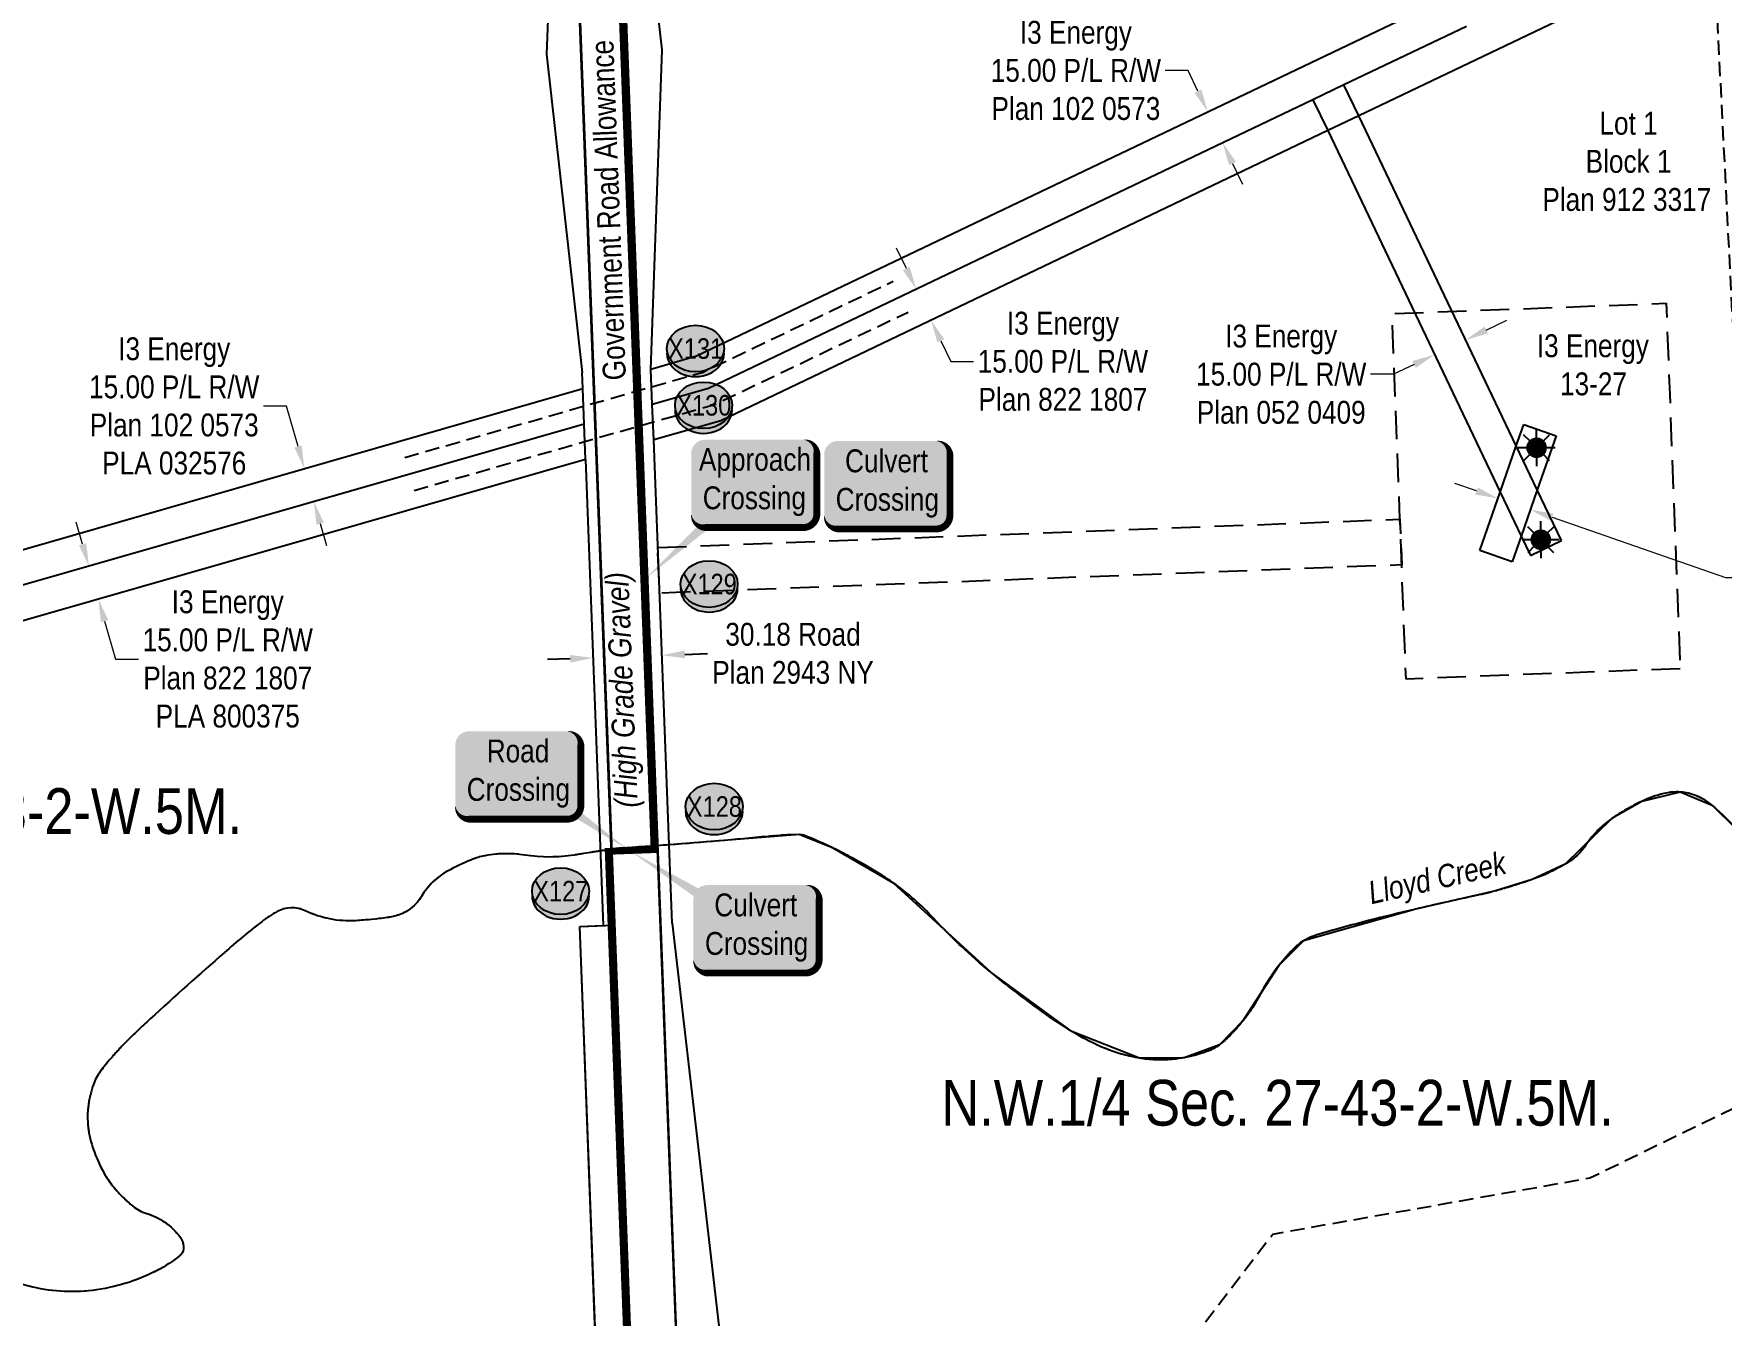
# Model space of a CAD drawing. Extents: x 686362 to 705426, y 5834844 to 5858570.
# Drawn here: x 687460 to 688198, y 5846469 to 5847030 of the extents above; entities that cross this region are included whole.
import ezdxf
from ezdxf.enums import TextEntityAlignment as Align

# ---------------------------------------------------------------- set-up
doc = ezdxf.new("R2010")
doc.units = 0
doc.header["$LTSCALE"] = 5
doc.header["$PDSIZE"] = 0.5
for name, pattern in [('foc-ACCESSROAD', [3.75, 2.5, -1.25]), ('foc-TIELINE', [1.875, 1.25, -0.625]), ('UG_PIPE', [1.875, 1.25, -0.625])]:
    doc.linetypes.add(name, pattern=pattern)
for name, color, linetype in [('AS-PIPE-UG', 44, 'UG_PIPE'), ('AS-TELEPHONE', 224, 'foc-TEL'), ('C-SYMBOL', 7, 'Continuous'), ('CG-NOTES', 7, 'Continuous'), ('F-AR', 190, 'foc-ACCESSROAD'), ('F-RW', 190, 'Continuous'), ('F-WS', 190, 'foc-ACCESSROAD'), ('F-WS-S', 190, 'Continuous'), ('L-ROAD-T', 7, 'Continuous'), ('L-SEC', 7, 'Continuous'), ('L-TITLEDB', 4, 'Continuous'), ('L-TITLEDB-T', 4, 'Continuous'), ('P-CROSSINGS', 250, 'Continuous'), ('T-WATER-T', 170, 'Continuous'), ('WATERCOURSE', 146, 'foc-TIELINE')]:
    doc.layers.add(name, color=color, linetype=linetype)
for name, color, linetype, lineweight in [('F-RW-T', 190, 'Continuous', 9), ('F-WS-T', 190, 'Continuous', 9), ('T-TEXT', 48, 'Continuous', 18)]:
    doc.layers.add(name, color=color, linetype=linetype, lineweight=lineweight)
doc.layers.add('oil_and_gas_wells_pt', color=7, linetype='Continuous', true_color=0xfc3d16)
doc.layers.add('P-PROPOSED-WL4', color=7, linetype='Continuous', true_color=0x5b5bc8)
doc.styles.add('175L', font='ARIALN.TTF', dxfattribs={"height": 10})
doc.styles.add('80', font='ARIALN.TTF', dxfattribs={"height": 10})
doc.styles.add('80CG', font='ARIALN.TTF', dxfattribs={"height": 10})
doc.styles.add('80L', font='ARIALN.TTF', dxfattribs={"height": 10})
doc.styles.add('80LS', font='ARIALNI.TTF', dxfattribs={"height": 10})
doc.styles.add('Crossing', font='ARIALN.TTF', dxfattribs={"height": 10})
doc.styles.add('foc-LtypeFont', font='ARIALN.TTF', dxfattribs={"height": 7.35})
doc.linetypes.add('foc-TEL', pattern='A,2,-1,["T",foc-LtypeFont,S=0.2,R=0,X=-0.425,Y=-0.75],-1.24,8', length=12.24)
doc.linetypes.add('foc-TEL-NOLINE', pattern='A,0,-2,["T",foc-LtypeFont,S=0.2,R=0,X=-0.425,Y=-0.75],-10.24', length=12.24)
doc.linetypes.add('foc-TOPO-flowdirection-NOLINE', pattern='A,0,[">",foc-LtypeFont,S=0.3,R=0,X=0,Y=-0.945],-20,[">",foc-LtypeFont,S=0.3,R=0,X=0,Y=-0.945],0', length=20)
doc.dimstyles.new('Compass 5 000', dxfattribs={"dimscale": 5, "dimtxt": 9, "dimasz": 2, "dimexe": 0.2, "dimexo": 0.0625, "dimgap": 0.5, "dimtad": 0, "dimtih": 1, "dimtoh": 1, "dimzin": 0, "dimdsep": 46, "dimtxsty": '80CG', "dimcen": 0.1, "dimse1": 1, "dimse2": 1, "dimclrd": 256, "dimclrt": 256, "dimaunit": 1, "dimadec": 4, "dimazin": 0, "dimtfac": 0.06, "dimtofl": 0, "dimtmove": 0, "dimatfit": 1, "dimfxl": 0.2, "dimtolj": 1, "dimtzin": 0, "dimlwd": -1, "dimarcsym": 0})

# ---------------------------------------------------------------- blocks, each defined once
blk = doc.blocks.new('*D502')
at = {"layer": 'L-TITLEDB-T', "transparency": 16777216}
for p, q in [((687744.62, 5846758.4), (687754.62, 5846758.78)), ((687694.53, 5846756.48), (687684.53, 5846756.1))]:
    blk.add_line(p, q, dxfattribs=at)
for points in [[(687744.56, 5846760.07), (687744.69, 5846756.73), (687734.63, 5846758.02)], [(687694.46, 5846758.14), (687694.59, 5846754.81), (687704.52, 5846756.86)]]:
    blk.add_solid(points, dxfattribs=at)
at = {"layer": 'L-TITLEDB-T', "transparency": 16777216, "insert": (687791.98, 5846758.78), "char_height": 10, "attachment_point": 5, "style": '80CG'}
blk.add_mtext('\\A1;30.18 Road\\PPlan 2943 NY', dxfattribs=at)
blk = doc.blocks.new('*D507')
at = {"layer": 'F-RW-T', "transparency": 16777216}
for p, q in [((688095.26, 5846900.31), (688104.28, 5846904.62)), ((688063.67, 5846885.24), (688054.64, 5846880.93)), ((688054.64, 5846880.93), (688044.64, 5846880.93))]:
    blk.add_line(p, q, dxfattribs=at)
for points in [[(688094.54, 5846901.82), (688095.97, 5846898.81), (688086.23, 5846896.01)], [(688062.95, 5846886.74), (688064.38, 5846883.73), (688072.69, 5846889.54)]]:
    blk.add_solid(points, dxfattribs=at)
at = {"layer": 'F-RW-T', "transparency": 16777216, "insert": (688005.55, 5846880.93), "char_height": 10, "attachment_point": 5, "style": '80CG'}
blk.add_mtext('\\A1;I3 Energy\\P15.00 P/L R/W\\PPlan 052 0409', dxfattribs=at)
blk = doc.blocks.new('*D508')
at = {"layer": 'F-RW-T', "transparency": 16777216}
for p, q in [((687964.82, 5847013.83), (687954.82, 5847013.83)), ((687969.13, 5847004.81), (687964.82, 5847013.83)), ((687984.25, 5846973.19), (687988.56, 5846964.16))]:
    blk.add_line(p, q, dxfattribs=at)
for points in [[(687970.63, 5847005.53), (687967.63, 5847004.09), (687973.44, 5846995.79)], [(687985.75, 5846973.9), (687982.74, 5846972.47), (687979.93, 5846982.21)]]:
    blk.add_solid(points, dxfattribs=at)
at = {"layer": 'F-RW-T', "transparency": 16777216, "insert": (687915.73, 5847013.83), "char_height": 10, "attachment_point": 5, "style": '80CG'}
blk.add_mtext('\\A1;I3 Energy\\P15.00 P/L R/W\\PPlan 102 0573', dxfattribs=at)
blk = doc.blocks.new('*D509')
at = {"layer": 'F-RW-T', "transparency": 16777216}
for p, q in [((687841.57, 5846927.17), (687837.26, 5846936.19)), ((687856.66, 5846895.59), (687860.98, 5846886.57)), ((687860.98, 5846886.57), (687870.98, 5846886.57))]:
    blk.add_line(p, q, dxfattribs=at)
for points in [[(687843.07, 5846927.89), (687840.07, 5846926.45), (687845.88, 5846918.15)], [(687858.17, 5846896.31), (687855.16, 5846894.87), (687852.35, 5846904.61)]]:
    blk.add_solid(points, dxfattribs=at)
at = {"layer": 'F-RW-T', "transparency": 16777216, "insert": (687910.06, 5846886.57), "char_height": 10, "attachment_point": 5, "style": '80CG'}
blk.add_mtext('\\A1;I3 Energy\\P15.00 P/L R/W\\PPlan 822 1807', dxfattribs=at)
blk = doc.blocks.new('*D510')
at = {"layer": 'F-RW-T', "transparency": 16777216}
for p, q in [((688090.96, 5846829.92), (688081.52, 5846833.21)), ((688124.02, 5846818.42), (688199.86, 5846792.02)), ((688199.86, 5846792.02), (688209.86, 5846792.02))]:
    blk.add_line(p, q, dxfattribs=at)
for points in [[(688091.51, 5846831.5), (688090.41, 5846828.35), (688100.4, 5846826.63)], [(688124.56, 5846819.99), (688123.47, 5846816.84), (688114.57, 5846821.7)]]:
    blk.add_solid(points, dxfattribs=at)
at = {"layer": 'F-RW-T', "transparency": 16777216, "insert": (688248.95, 5846792.02), "char_height": 10, "attachment_point": 5, "style": '80CG'}
blk.add_mtext('\\A1;I3 Energy\\P15.00 P/L R/W\\PPlan 102 3907', dxfattribs=at)
blk = doc.blocks.new('*D511')
at = {"layer": 'F-RW-T', "transparency": 16777216}
for p, q in [((687570.37, 5846867.04), (687560.37, 5846867.04)), ((687575.45, 5846849.33), (687570.37, 5846867.04)), ((687585.14, 5846815.6), (687587.9, 5846805.99))]:
    blk.add_line(p, q, dxfattribs=at)
for points in [[(687577.05, 5846849.79), (687573.85, 5846848.87), (687578.21, 5846839.72)], [(687586.74, 5846816.06), (687583.54, 5846815.14), (687582.38, 5846825.21)]]:
    blk.add_solid(points, dxfattribs=at)
at = {"layer": 'F-RW-T', "transparency": 16777216, "insert": (687521.28, 5846867.04), "char_height": 10, "attachment_point": 5, "style": '80CG'}
blk.add_mtext('\\A1;I3 Energy\\P15.00 P/L R/W\\PPlan 102 0573\\PPLA 032576', dxfattribs=at)
blk = doc.blocks.new('*D512')
at = {"layer": 'F-RW-T', "transparency": 16777216}
for p, q in [((687481.19, 5846806.59), (687478.43, 5846816.2)), ((687490.84, 5846772.95), (687495.6, 5846756.34)), ((687495.6, 5846756.34), (687505.6, 5846756.34))]:
    blk.add_line(p, q, dxfattribs=at)
for points in [[(687482.79, 5846807.05), (687479.59, 5846806.13), (687483.95, 5846796.98)], [(687492.44, 5846773.41), (687489.24, 5846772.49), (687488.08, 5846782.56)]]:
    blk.add_solid(points, dxfattribs=at)
at = {"layer": 'F-RW-T', "transparency": 16777216, "insert": (687544.69, 5846756.34), "char_height": 10, "attachment_point": 5, "style": '80CG'}
blk.add_mtext('\\A1;I3 Energy\\P15.00 P/L R/W\\PPlan 822 1807\\PPLA 800375', dxfattribs=at)
blk = doc.blocks.new('GAS')
h = blk.add_hatch(color=255)
h.dxf.hatch_style = 1
edge = h.paths.add_edge_path()
edge.add_arc((0, 0), 0.9, 0, 360)
for p, q in [((0, 0.81), (0, 1.62)), ((-0.81, 0), (-1.62, 0)), ((-0.57, 0.57), (-1.14, 1.14)), ((0.57, 0.57), (1.14, 1.14)), ((1.62, 0), (0.81, 0)), ((-0.57, -0.57), (-1.14, -1.14)), ((0, -0.81), (0, -1.62)), ((1.14, -1.14), (0.57, -0.57))]:
    blk.add_line(p, q)
blk.add_circle((0, 0), 0.8)
blk = doc.blocks.new('*U731')
h = blk.add_hatch(color=59)
edge = h.paths.add_edge_path()
edge.add_line((-21.5, -20), (21.5, -20))
edge.add_arc((21.5, -14), 6, 270, 360)
edge.add_line((27.5, -14), (27.5, 12.5))
edge.add_arc((21.5, 12.5), 6, 0, 90)
edge.add_line((21.5, 18.5), (-21.5, 18.5))
edge.add_arc((-21.5, 12.5), 6, 90, 180)
edge.add_line((-27.5, 12.5), (-27.5, -14))
edge.add_arc((-21.5, -14), 6, 180, 270)
at = {"color": 1, "flags": 128}
blk.add_lwpolyline([(-21.5, -20, 3, 3, 0), (21.5, -20, 3, 3, 0.414214), (27.5, -14, 3, 3, 0), (27.5, 12.5, 3, 0, 0.414214), (21.5, 18.5, 0, 0, 0), (-21.5, 18.5, 0, 0, 0.414214), (-27.5, 12.5, 0, 0, 0), (-27.5, -14, 0, 3, 0.414214)], format="xyseb", close=True, dxfattribs=at)
blk.add_lwpolyline([(-48.09, -42.78, 0, 7.5, 0), (0, 0, 0, 0, 0)], format="xyseb", dxfattribs=at)
at = {"color": 1, "style": '80'}
blk.add_attdef('ENTER_TEXT_001', (-35.99, -5), '', height=10, dxfattribs=at)
blk = doc.blocks.new('*U705')
h = blk.add_hatch(color=254)
edge = h.paths.add_edge_path()
edge.add_line((-21.5, -20), (21.5, -20))
edge.add_arc((21.5, -14), 6, 270, 360)
edge.add_line((27.5, -14), (27.5, 12.5))
edge.add_arc((21.5, 12.5), 6, 0, 90)
edge.add_line((21.5, 18.5), (-21.5, 18.5))
edge.add_arc((-21.5, 12.5), 6, 90, 180)
edge.add_line((-27.5, 12.5), (-27.5, -14))
edge.add_arc((-21.5, -14), 6, 180, 270)
at = {"color": 160, "flags": 128}
blk.add_lwpolyline([(-21.5, -20, 3, 3, 0), (21.5, -20, 3, 3, 0.414214), (27.5, -14, 3, 3, 0), (27.5, 12.5, 3, 0, 0.414214), (21.5, 18.5, 0, 0, 0), (-21.5, 18.5, 0, 0, 0.414214), (-27.5, 12.5, 0, 0, 0), (-27.5, -14, 0, 3, 0.414214)], format="xyseb", close=True, dxfattribs=at)
at = {"color": 160, "style": '80'}
blk.add_attdef('ENTER_TEXT_001', (-26.85, -4.92), '', height=10, dxfattribs=at)
blk = doc.blocks.new('xing2')
h = blk.add_hatch(color=50)
h.dxf.hatch_style = 1
edge = h.paths.add_edge_path()
edge.add_ellipse((0, 0), major_axis=(-12.5, 0), ratio=0.816297, start_angle=0, end_angle=360)
h = blk.add_hatch(color=250)
h.dxf.hatch_style = 1
edge = h.paths.add_edge_path()
edge.add_ellipse((0, -2.05), major_axis=(-12.5, 0), ratio=0.816297, start_angle=0, end_angle=180)
edge.add_line((12.5, -2.05), (12.5, 0))
edge.add_ellipse((0, 0), major_axis=(-12.5, 0), ratio=0.816297, start_angle=0, end_angle=180, ccw=False)
edge.add_line((-12.5, 0), (-12.5, -2.05))
at = {"color": 250}
blk.add_ellipse((0, 0), major_axis=(-12.5, 0), ratio=0.816297, dxfattribs=at)
blk.add_ellipse((0, -2.05), major_axis=(-12.5, 0), ratio=0.816297, start_param=0, end_param=3.141593, dxfattribs=at)
at = {"color": 250, "style": 'Crossing'}
blk.add_attdef('CROSSING', text='', height=9, dxfattribs=at).set_placement((0.09, 0.02), align=Align.MIDDLE_CENTER)
at = {"color": 250, "style": 'Crossing', "flags": 1}
for tag, p in [('OWNER', (0.09, -12.49)), ('DESCRIPTION', (0.09, -25.77)), ('LOCATION', (0.09, -39.3)), ('DWG_REF', (0.09, -52.84))]:
    blk.add_attdef(tag, text='', height=9, dxfattribs=at).set_placement(p, align=Align.MIDDLE_CENTER)
blk = doc.blocks.new('*U778')
h = blk.add_hatch(color=59)
edge = h.paths.add_edge_path()
edge.add_line((-21.5, -20), (21.5, -20))
edge.add_arc((21.5, -14), 6, 270, 360)
edge.add_line((27.5, -14), (27.5, 12.5))
edge.add_arc((21.5, 12.5), 6, 0, 90)
edge.add_line((21.5, 18.5), (-21.5, 18.5))
edge.add_arc((-21.5, 12.5), 6, 90, 180)
edge.add_line((-27.5, 12.5), (-27.5, -14))
edge.add_arc((-21.5, -14), 6, 180, 270)
at = {"color": 1, "flags": 128}
blk.add_lwpolyline([(-21.5, -20, 3, 3, 0), (21.5, -20, 3, 3, 0.414214), (27.5, -14, 3, 3, 0), (27.5, 12.5, 3, 0, 0.414214), (21.5, 18.5, 0, 0, 0), (-21.5, 18.5, 0, 0, 0.414214), (-27.5, 12.5, 0, 0, 0), (-27.5, -14, 0, 3, 0.414214)], format="xyseb", close=True, dxfattribs=at)
blk.add_lwpolyline([(48.51, -33.57, 0, 7.5, 0), (0, 0, 0, 0, 0)], format="xyseb", dxfattribs=at)
at = {"color": 1, "style": '80'}
blk.add_attdef('ENTER_TEXT_001', (-35.99, -5), '', height=10, dxfattribs=at)

msp = doc.modelspace()

# ---------------------------------------------------------------- linework, layer by layer
at = {"color": 170, "flags": 128}
msp.add_lwpolyline([(687720.172, 5846672.729, 0, 3.999, 0), (687750.121, 5846653.926, 0, 0, 0)], format="xyseb", dxfattribs=at)
at = {"layer": 'AS-PIPE-UG', "flags": 128}
for points in [[(687844.934, 5846207.222), (687849.616, 5846231.059), (687858.068, 5846254.816), (687914.079, 5846363.425), (687948.663, 5846435.532), (688001.861, 5846504.792), (688140.553, 5846529.319), (688269.516, 5846592.03), (688277.161, 5846628.777), (688213.636, 5846697.195), (688194.535, 5847072.583), (688070.002, 5847136.938), (688014.069, 5847156.68), (687979.059, 5847134.548), (687894.796, 5847110.86)], [(687622.137, 5846844.53), (687702.11, 5846867.501), (687752.355, 5846881.79), (687835.86, 5846921.707)], [(687626.278, 5846830.113), (687706.232, 5846853.078), (687757.679, 5846867.709), (687842.33, 5846908.174)]]:
    msp.add_lwpolyline(points, dxfattribs=at)
at = {"layer": 'AS-TELEPHONE', "linetype": 'foc-TEL-NOLINE', "flags": 128}
msp.add_lwpolyline([(687942.215, 5840672.176), (687910.849, 5841483.054), (687848.212, 5843112.381), (687786.621, 5844721.086), (687730.801, 5846190.68), (687715.753, 5846190.106), (687698.772, 5846639.392), (687713.735, 5846639.968), (687694.216, 5847153.865), (687690.774, 5847245.489), (687675.615, 5847244.884), (687667.977, 5847449.231), (687678.143, 5847449.762), (687683.095, 5847449.952), (687632.86, 5848787.367), (687572.447, 5850395.069), (687511.895, 5852003.159), (687450.353, 5853631.115), (687358.022, 5856062.335), (687265.59, 5858494.225), (687262.737, 5858568.877)], dxfattribs=at)
at = {"layer": 'F-AR', "flags": 128}
msp.add_lwpolyline([(687732.823, 5846805.166), (688057.485, 5846817.524), (688058.246, 5846797.538), (687733.589, 5846785.18)], close=True, dxfattribs=at)
at = {"layer": 'F-RW', "flags": 128}
for points in [[(688187.042, 5847064.573), (688039.447, 5846994.032)], [(688076.064, 5847044.842), (687749.693, 5846888.83)], [(688086.566, 5847033.173), (688032.979, 5847007.558)], [(688032.979, 5847007.558), (688019.442, 5847001.088)], [(688039.447, 5846994.032), (688032.979, 5847007.558)], [(688019.442, 5847001.088), (687755.027, 5846874.727)], [(688019.442, 5847001.088), (688025.909, 5846987.562)], [(688039.447, 5846994.032), (688025.909, 5846987.562)], [(688108.391, 5846849.579), (688039.447, 5846994.032)], [(688025.909, 5846987.562), (687760.371, 5846860.65)], [(688025.909, 5846987.562), (688101.378, 5846829.436)], [(687749.693, 5846888.83), (687729.829, 5846883.092)], [(687436.315, 5846798.958), (687700.049, 5846874.712)], [(687755.027, 5846874.727), (687730.427, 5846867.671)], [(687700.63, 5846859.123), (687434.475, 5846782.789)], [(687760.371, 5846860.65), (687731.019, 5846852.23)], [(688108.391, 5846849.579), (688111.662, 5846858.976)], [(688111.662, 5846858.976), (688125.829, 5846854.044)], [(688101.378, 5846829.436), (688108.391, 5846849.579)], [(688117.576, 5846830.336), (688108.391, 5846849.579)], [(688125.829, 5846854.044), (688117.576, 5846830.336)], [(687701.214, 5846843.68), (687368.051, 5846748.138)], [(688092.48, 5846803.88), (688101.378, 5846829.436)], [(688101.378, 5846829.436), (688110.564, 5846810.191)], [(688117.576, 5846830.336), (688110.564, 5846810.191)], [(688128.159, 5846808.162), (688117.576, 5846830.336)], [(688106.649, 5846798.945), (688092.48, 5846803.88)], [(688110.564, 5846810.191), (688106.649, 5846798.945)], [(688110.564, 5846810.191), (688114.62, 5846801.691)], [(688114.62, 5846801.691), (688128.159, 5846808.162)]]:
    msp.add_lwpolyline(points, dxfattribs=at)
at = {"layer": 'F-WS', "flags": 128}
msp.add_lwpolyline([(688180.061, 5846752.139), (688060.148, 5846747.574), (688057.485, 5846817.524), (688055.584, 5846867.488), (688054.062, 5846907.459), (688173.975, 5846912.023), (688175.497, 5846872.052)], close=True, dxfattribs=at)
at = {"layer": 'L-SEC', "flags": 128}
for points in [[(687694.216, 5847153.865), (687709.567, 5846751.826), (687724.917, 5846349.786)], [(687745.017, 5846350.55), (687729.666, 5846752.597), (687714.316, 5847154.644)]]:
    msp.add_lwpolyline(points, dxfattribs=at)
at = {"layer": 'L-TITLEDB', "flags": 128}
for points in [[(687689.267, 5847153.796), (687684.204, 5847021.02)], [(687694.306, 5847153.953), (687724.916, 5846349.787)], [(687714.456, 5847154.621), (687745.017, 5846350.555)], [(687734.778, 5847022.972), (687730.306, 5847061.534)], [(687684.204, 5847021.02), (687699.753, 5846881.758)], [(687729.829, 5846883.092), (687734.778, 5847022.972)], [(687700.049, 5846874.712), (687699.753, 5846881.758)], [(687730.427, 5846867.671), (687729.829, 5846883.092)], [(687700.63, 5846859.123), (687700.049, 5846874.712)], [(687731.019, 5846852.23), (687730.427, 5846867.671)], [(687701.214, 5846843.68), (687700.63, 5846859.123)], [(687737.81, 5846675.079), (687731.019, 5846852.23)], [(687701.214, 5846843.68), (687708.978, 5846639.785)], [(688204.566, 5846682.1), (688194.386, 5846692.074), (688180.085, 5846698.154), (688163.276, 5846694.088), (688150.127, 5846686.533), (688129.761, 5846666.611), (688115.276, 5846659.861), (688099.313, 5846654.907), (688064.454, 5846646.982), (688015.239, 5846633.029), (688004.523, 5846622.252), (687988.776, 5846598.031), (687978.57, 5846587.628), (687963.096, 5846581.921), (687943.615, 5846581.711), (687913.952, 5846593.437), (687878.526, 5846619.322), (687835.947, 5846658.345), (687809.562, 5846673.611), (687794.709, 5846679.533), (687737.81, 5846675.079)], [(687739.125, 5846640.748), (687737.81, 5846675.079)], [(687739.125, 5846640.748), (687765.129, 5846416.792)], [(687698.772, 5846639.392), (687708.978, 5846639.785)], [(687709.688, 5846349.229), (687698.772, 5846639.392)]]:
    msp.add_lwpolyline(points, dxfattribs=at)
at = {"layer": 'oil_and_gas_wells_pt'}
for p in [(688117.282, 5846848.802), (688119.112, 5846808.558)]:
    msp.add_point(p, dxfattribs=at)
at = {"layer": 'P-PROPOSED-WL4', "flags": 128}
msp.add_lwpolyline([(687652.217, 5848767.943, 3, 3, 0), (687667.369, 5848364.604, 3, 3, 0), (687682.52, 5847961.265, 3, 3, 0), (687697.669, 5847557.926, 3, 3, 0), (687712.817, 5847154.587, 3, 3, 0), (687728.168, 5846752.539, 3, 3, 0), (687731.205, 5846672.98, 3, 3, 0), (687711.142, 5846672.217, 3, 3, 0), (687729.298, 5846195.06, 3, 3, 0), (687727.286, 5846194.983, 3, 3, 0), (687741.013, 5845834.839, 3, 3, 0), (687752.041, 5845545.56, 3, 3, 0), (687783.093, 5844720.962, 3, 3, 0), (687800.936, 5844254.597, 3, 3, 0)], format="xyseb", dxfattribs=at)
at = {"layer": 'WATERCOURSE', "flags": 128}
msp.add_lwpolyline([(688630.331, 5846937.119, 0.0324118), (688627.918, 5846935.217, 0.1021411), (688623.648, 5846929.422, 0.0520491), (688620.908, 5846921.355, -0.0555173), (688618.286, 5846913.807, -0.0135245), (688614.28, 5846905.965, -0.0162914), (688610.572, 5846899.665, -0.0432655), (688601.58, 5846887.862, -0.0402675), (688589.949, 5846876.964, -0.0185263), (688583.901, 5846872.505, -0.0171457), (688577.039, 5846868.165, -0.0367512), (688558.561, 5846859.098, -0.0589249), (688546.146, 5846855.728, -0.0001113), (688539.692, 5846854.772, 0.0001162), (688533.294, 5846853.824, 0.0000751), (688529.547, 5846853.267, 0.0000804), (688526.044, 5846852.746, 0.227545), (688517.553, 5846846.994, -0.1262314), (688505.007, 5846834.288, -0.0141124), (688486.256, 5846823.741, -0.0287461), (688476.635, 5846819.367, -0.0087514), (688469.077, 5846816.593, -0.0085566), (688461.253, 5846814.026, -0.0493324), (688444.447, 5846810.595, 0.0418063), (688424.57, 5846806.847, 0.0318379), (688413.915, 5846803.155, 0.0647689), (688409.108, 5846800.36, 0.0718839), (688406.343, 5846797.516, 0.0273116), (688400.706, 5846788.783, 0.0391872), (688396.243, 5846779.31, 0.0840589), (688395.296, 5846774.493, 0.1088724), (688396.412, 5846768.705, 0.0587609), (688401.838, 5846759.33, 0.041019), (688411.772, 5846748.096, -0.0421684), (688421.411, 5846737.146, -0.0124458), (688427.343, 5846728.705, -0.0289567), (688429.586, 5846724.876, -0.064052), (688431.631, 5846719.168, -0.0327658), (688433.403, 5846707.486, -0.0290199), (688433.676, 5846697.401, -0.0316807), (688432.805, 5846688.199, -0.0437373), (688430.724, 5846679.877, -0.054271), (688427.77, 5846673.619, -0.0545325), (688420.716, 5846664.499, -0.0188113), (688396.687, 5846641.39, -0.0173081), (688389.837, 5846635.694, 0.0258955), (688385.323, 5846631.808, 0.1909606), (688379.745, 5846619.671, -0.1472481), (688373.956, 5846603.606, -0.0213841), (688367.769, 5846595.97, -0.043525), (688364.264, 5846592.639, -0.0403859), (688357.466, 5846588.065, -0.0409611), (688350.122, 5846584.699, -0.0300069), (688342.56, 5846582.46, -0.022903), (688332.401, 5846580.59, -0.0314139), (688322.378, 5846579.853, -0.03442), (688313.22, 5846580.386, -0.058705), (688300.44, 5846583.571, -0.040892), (688283.389, 5846591.667, -0.0144766), (688273.528, 5846597.767, -0.0416942), (688270.358, 5846600.259, -0.0251795), (688265.743, 5846605.01, -0.0201515), (688260.539, 5846611.443, -0.0307037), (688256.099, 5846618.242, 0.032766), (688251.912, 5846624.596, 0.0498081), (688243.625, 5846633.533, -0.0343897), (688231.245, 5846646.086, -0.0373817), (688217.49, 5846664.755, 0.0400842), (688204.566, 5846682.1, 0.0187816), (688199.772, 5846687.163, 0.017966), (688194.386, 5846692.074, 0.0754747), (688187.233, 5846696.485, 0.0865599), (688180.085, 5846698.154, 0.0736201), (688172.883, 5846697.501, 0.0520787), (688163.276, 5846694.088, 0.0190143), (688156.463, 5846690.511, 0.0195566), (688150.127, 5846686.533, 0.0973022), (688139.157, 5846675.379, -0.1189976), (688129.761, 5846666.611, -0.0194704), (688121.473, 5846662.348, -0.027188), (688115.276, 5846659.861, -0.006609), (688105.507, 5846656.687, -0.0105343), (688099.313, 5846654.907, -0.0122052), (688089.639, 5846652.597, 0.0047036), (688064.454, 5846646.982, 0.0118714), (688023.138, 5846636.321, 0.0593951), (688015.239, 5846633.029, 0.0687764), (688011.615, 5846630.269, 0.0291536), (688004.523, 5846622.252, 0.0457115), (687996.513, 5846609.882, -0.0476071), (687988.776, 5846598.031, -0.0255793), (687983.019, 5846591.529, -0.0375767), (687978.57, 5846587.628, -0.0729756), (687973.242, 5846584.724, -0.0419199), (687963.096, 5846581.921, -0.0437714), (687953.403, 5846580.965, -0.0434268), (687943.615, 5846581.711, -0.0534597), (687929.412, 5846585.636, -0.0454564), (687913.952, 5846593.437, -0.0182183), (687898.791, 5846603.689, -0.0130257), (687878.526, 5846619.322, -0.0364339), (687853.454, 5846642.96, 0.0539525), (687835.947, 5846658.345, 0.0221698), (687824.611, 5846665.593, 0.0174899), (687809.562, 5846673.611, 0.0187976), (687797.252, 5846679.064, 0.0987889), (687794.709, 5846679.533, 0.0209107), (687781.081, 5846678.765, -0.0065699), (687737.81, 5846675.079, -0.0012565), (687716.644, 5846673.609, 0.0133674), (687714.658, 5846673.423, 0.0064617), (687713.978, 5846673.332, 0.0007027), (687707.741, 5846672.405, 0.0030975), (687704.602, 5846671.914, -0.0011757), (687696.337, 5846670.589, -0.0784214), (687674.644, 5846670.587, 0.0925555), (687656.226, 5846670.068, 0.0463383), (687651.013, 5846668.425, 0.02292), (687641.05, 5846663.688, 0.138603), (687629.408, 5846652.51, -0.1787046), (687619.608, 5846644.473, -0.0492585), (687614.377, 5846643.222, -0.0192105), (687600.681, 5846641.877, -0.1269013), (687578.624, 5846646.187, 0.2408951), (687566.301, 5846645.85, 0.0398251), (687559.57, 5846641.443, 0.0151257), (687543.25, 5846627.984, 0.0051692), (687510.784, 5846598.918, 0.0137279), (687498.979, 5846587.518, 0.0154084), (687493.396, 5846581.459, 0.0183262), (687489.055, 5846576.059, 0.0738894), (687485.926, 5846570.234, 0.0525144), (687483.716, 5846561.222, 0.0625784), (687483.615, 5846551.667, 0.0579186), (687485.969, 5846541.62, 0.0293334), (687489.349, 5846533.725, 0.0372811), (687492.811, 5846527.919, 0.0367726), (687497.327, 5846522.4, 0.0326063), (687503.229, 5846516.941, 0.096971), (687509.224, 5846513.76, -0.0751668), (687517.1, 5846510.008, -0.0906521), (687523.955, 5846503.289, -0.1707324), (687525.374, 5846498.284, -0.2087303), (687523.94, 5846495.485, -0.0523709), (687513.872, 5846488.871, -0.0890254), (687485.457, 5846480.113, -0.0950661), (687457.646, 5846482.012, -0.0185803), (687449.074, 5846484.616, -0.0221487), (687442.084, 5846487.378, -0.0725364), (687416.011, 5846503.923, -0.0812349), (687398.258, 5846525.068, -0.0225764), (687393.411, 5846534.131, -0.0409132), (687391.388, 5846539.436, -0.1047692), (687390.738, 5846548.248, 0.0891113), (687390.296, 5846558.596, 0.0785038), (687386.805, 5846567.411, 0.1268924), (687382.613, 5846571.596, 0.1629557), (687376.206, 5846572.955, 0.0980403), (687366.009, 5846569.695, 0.0379034), (687357.832, 5846564.33, 0.0722759), (687354.248, 5846560.634, 0.0565196), (687347.988, 5846549.516, -0.0410018), (687339.849, 5846533.954, -0.0118077), (687333.623, 5846524.604, -0.0348561), (687331.226, 5846521.644, -0.1152029), (687324.607, 5846517.203, -0.0362678), (687300.627, 5846510.071, -0.0167358), (687289.081, 5846507.933, 0.0270894), (687281.974, 5846506.464, 0.0263594), (687260.248, 5846499.488, 0.0218465), (687234.971, 5846488.59, 0.0034127), (687224.119, 5846483.246, 0.0109708), (687220.792, 5846481.487, 0.0182559), (687209.467, 5846474.624, -0.0140192), (687194.797, 5846465.564, -0.0121867), (687187.895, 5846461.786, 0.0115338), (687180.597, 5846457.803, 0.0576893), (687171.443, 5846451.018, -0.0351989), (687156.985, 5846439.26, -0.0708594), (687140.962, 5846431.102, 0.1010399), (687130.031, 5846424.686, 0.0309713), (687125.486, 5846420.061, 0.0254787), (687120.631, 5846413.854, 0.0411192), (687110.361, 5846396.352, -0.0340804), (687098.274, 5846375.074, -0.0095259), (687088.095, 5846360.315, -0.0147587), (687081.069, 5846351.118, -0.0701063), (687069.153, 5846340.041, 0.092912), (687060.518, 5846331.251, 0.0000074), (687058.462, 5846328.188, 0.0000079), (687056.529, 5846325.309, 0.0000149), (687054.308, 5846322.001, 0.0000177), (687052.43, 5846319.202, 0.1673767), (687051.029, 5846313.924, -0.0705903), (687050.161, 5846301.295, -0.0358162), (687043.87, 5846279.515, -0.086832), (687039.145, 5846271.377, -0.025678), (687034.055, 5846265.92, -0.026111), (687028.521, 5846261.099, -0.0106226), (687022.127, 5846256.306, -0.0113006), (687015.924, 5846252.069, -0.0311021), (687009.345, 5846248.349, -0.0268102), (687001.267, 5846244.946, -0.071364), (686991.293, 5846242.896, -0.1156977), (686985.052, 5846243.969, -0.0000419), (686974.532, 5846248.425, -0.0000085), (686922.855, 5846270.319), (686913.891, 5846274.117, -0.0119818), (686908.235, 5846276.675, -0.0084153), (686900.338, 5846280.642, -0.0909296), (686894.128, 5846285.498, -0.0938881), (686890.211, 5846292.056, -0.0720558), (686888.451, 5846300.421, 0.069205), (686886.668, 5846309.138, 0.0000034), (686884.593, 5846315.006, 0.0000051), (686883.194, 5846318.961, 0.0000121), (686882.558, 5846320.759, 0.000006), (686881.269, 5846324.403, 0.2236233), (686876.695, 5846329.027, 0.1362752), (686866.374, 5846329.853, 0.0761325), (686857.309, 5846326.616, 0.119006), (686852.69, 5846322.467, 0.0000162), (686850.834, 5846319.765, -0.0000241), (686849.431, 5846317.724, -0.0000519), (686846.195, 5846313.016, 0.0000842), (686844.193, 5846310.103, 0.1622599), (686842.695, 5846304.897, -0.0693331), (686841.493, 5846292.543, -0.0151743), (686839.112, 5846283.794, -0.0180461), (686836.625, 5846276.586, -0.0685917), (686833.393, 5846270.743, -0.0567095), (686827.863, 5846264.872, -0.0686327), (686823.105, 5846261.857)], format="xyb", dxfattribs=at)
at = {"layer": 'WATERCOURSE', "linetype": 'foc-TOPO-flowdirection-NOLINE', "flags": 128}
msp.add_lwpolyline([(688630.331, 5846937.119, 0.0324118), (688627.918, 5846935.217, 0.1021411), (688623.648, 5846929.422, 0.0520491), (688620.908, 5846921.355, -0.0555173), (688618.286, 5846913.807, -0.0135245), (688614.28, 5846905.965, -0.0162914), (688610.572, 5846899.665, -0.0432655), (688601.58, 5846887.862, -0.0402675), (688589.949, 5846876.964, -0.0185263), (688583.901, 5846872.505, -0.0171457), (688577.039, 5846868.165, -0.0367512), (688558.561, 5846859.098, -0.0589249), (688546.146, 5846855.728, -0.0001113), (688539.692, 5846854.772, 0.0001162), (688533.294, 5846853.824, 0.0000751), (688529.547, 5846853.267, 0.0000804), (688526.044, 5846852.746, 0.227545), (688517.553, 5846846.994, -0.1262314), (688505.007, 5846834.288, -0.0141124), (688486.256, 5846823.741, -0.0287461), (688476.635, 5846819.367, -0.0087514), (688469.077, 5846816.593, -0.0085566), (688461.253, 5846814.026, -0.0493324), (688444.447, 5846810.595, 0.0418063), (688424.57, 5846806.847, 0.0318379), (688413.915, 5846803.155, 0.0647689), (688409.108, 5846800.36, 0.0718839), (688406.343, 5846797.516, 0.0273116), (688400.706, 5846788.783, 0.0391872), (688396.243, 5846779.31, 0.0840589), (688395.296, 5846774.493, 0.1088724), (688396.412, 5846768.705, 0.0587609), (688401.838, 5846759.33, 0.041019), (688411.772, 5846748.096, -0.0421684), (688421.411, 5846737.146, -0.0124458), (688427.343, 5846728.705, -0.0289567), (688429.586, 5846724.876, -0.064052), (688431.631, 5846719.168, -0.0327658), (688433.403, 5846707.486, -0.0290199), (688433.676, 5846697.401, -0.0316807), (688432.805, 5846688.199, -0.0437373), (688430.724, 5846679.877, -0.054271), (688427.77, 5846673.619, -0.0545325), (688420.716, 5846664.499, -0.0188113), (688396.687, 5846641.39, -0.0173081), (688389.837, 5846635.694, 0.0258955), (688385.323, 5846631.808, 0.1909606), (688379.745, 5846619.671, -0.1472481), (688373.956, 5846603.606, -0.0213841), (688367.769, 5846595.97, -0.043525), (688364.264, 5846592.639, -0.0403859), (688357.466, 5846588.065, -0.0409611), (688350.122, 5846584.699, -0.0300069), (688342.56, 5846582.46, -0.022903), (688332.401, 5846580.59, -0.0314139), (688322.378, 5846579.853, -0.03442), (688313.22, 5846580.386, -0.058705), (688300.44, 5846583.571, -0.040892), (688283.389, 5846591.667, -0.0144766), (688273.528, 5846597.767, -0.0416942), (688270.358, 5846600.259, -0.0251795), (688265.743, 5846605.01, -0.0201515), (688260.539, 5846611.443, -0.0307037), (688256.099, 5846618.242, 0.032766), (688251.912, 5846624.596, 0.0498081), (688243.625, 5846633.533, -0.0343897), (688231.245, 5846646.086, -0.0373817), (688217.49, 5846664.755, 0.0400842), (688204.566, 5846682.1, 0.0187816), (688199.772, 5846687.163, 0.017966), (688194.386, 5846692.074, 0.0754747), (688187.233, 5846696.485, 0.0865599), (688180.085, 5846698.154, 0.0736201), (688172.883, 5846697.501, 0.0520787), (688163.276, 5846694.088, 0.0190143), (688156.463, 5846690.511, 0.0195566), (688150.127, 5846686.533, 0.0973022), (688139.157, 5846675.379, -0.1189976), (688129.761, 5846666.611, -0.0194704), (688121.473, 5846662.348, -0.027188), (688115.276, 5846659.861, -0.006609), (688105.507, 5846656.687, -0.0105343), (688099.313, 5846654.907, -0.0122052), (688089.639, 5846652.597, 0.0047036), (688064.454, 5846646.982, 0.0118714), (688023.138, 5846636.321, 0.0593951), (688015.239, 5846633.029, 0.0687764), (688011.615, 5846630.269, 0.0291536), (688004.523, 5846622.252, 0.0457115), (687996.513, 5846609.882, -0.0476071), (687988.776, 5846598.031, -0.0255793), (687983.019, 5846591.529, -0.0375767), (687978.57, 5846587.628, -0.0729756), (687973.242, 5846584.724, -0.0419199), (687963.096, 5846581.921, -0.0437714), (687953.403, 5846580.965, -0.0434268), (687943.615, 5846581.711, -0.0534597), (687929.412, 5846585.636, -0.0454564), (687913.952, 5846593.437, -0.0182183), (687898.791, 5846603.689, -0.0130257), (687878.526, 5846619.322, -0.0364339), (687853.454, 5846642.96, 0.0539525), (687835.947, 5846658.345, 0.0221698), (687824.611, 5846665.593, 0.0174899), (687809.562, 5846673.611, 0.0187976), (687797.252, 5846679.064, 0.0987889), (687794.709, 5846679.533, 0.0209107), (687781.081, 5846678.765, -0.0065699), (687737.81, 5846675.079, -0.0012565), (687716.644, 5846673.609, 0.0133674), (687714.658, 5846673.423, 0.0064617), (687713.978, 5846673.332, 0.0007027), (687707.741, 5846672.405, 0.0030975), (687704.602, 5846671.914, -0.0011757), (687696.337, 5846670.589, -0.0784214), (687674.644, 5846670.587, 0.0925555), (687656.226, 5846670.068, 0.0463383), (687651.013, 5846668.425, 0.02292), (687641.05, 5846663.688, 0.138603), (687629.408, 5846652.51, -0.1787046), (687619.608, 5846644.473, -0.0492585), (687614.377, 5846643.222, -0.0192105), (687600.681, 5846641.877, -0.1269013), (687578.624, 5846646.187, 0.2408951), (687566.301, 5846645.85, 0.0398251), (687559.57, 5846641.443, 0.0151257), (687543.25, 5846627.984, 0.0051692), (687510.784, 5846598.918, 0.0137279), (687498.979, 5846587.518, 0.0154084), (687493.396, 5846581.459, 0.0183262), (687489.055, 5846576.059, 0.0738894), (687485.926, 5846570.234, 0.0525144), (687483.716, 5846561.222, 0.0625784), (687483.615, 5846551.667, 0.0579186), (687485.969, 5846541.62, 0.0293334), (687489.349, 5846533.725, 0.0372811), (687492.811, 5846527.919, 0.0367726), (687497.327, 5846522.4, 0.0326063), (687503.229, 5846516.941, 0.096971), (687509.224, 5846513.76, -0.0751668), (687517.1, 5846510.008, -0.0906521), (687523.955, 5846503.289, -0.1707324), (687525.374, 5846498.284, -0.2087303), (687523.94, 5846495.485, -0.0523709), (687513.872, 5846488.871, -0.0890254), (687485.457, 5846480.113, -0.0950661), (687457.646, 5846482.012, -0.0185803), (687449.074, 5846484.616, -0.0221487), (687442.084, 5846487.378, -0.0725364), (687416.011, 5846503.923, -0.0812349), (687398.258, 5846525.068, -0.0225764), (687393.411, 5846534.131, -0.0409132), (687391.388, 5846539.436, -0.1047692), (687390.738, 5846548.248, 0.0891113), (687390.296, 5846558.596, 0.0785038), (687386.805, 5846567.411, 0.1268924), (687382.613, 5846571.596, 0.1629557), (687376.206, 5846572.955, 0.0980403), (687366.009, 5846569.695, 0.0379034), (687357.832, 5846564.33, 0.0722759), (687354.248, 5846560.634, 0.0565196), (687347.988, 5846549.516, -0.0410018), (687339.849, 5846533.954, -0.0118077), (687333.623, 5846524.604, -0.0348561), (687331.226, 5846521.644, -0.1152029), (687324.607, 5846517.203, -0.0362678), (687300.627, 5846510.071, -0.0167358), (687289.081, 5846507.933, 0.0270894), (687281.974, 5846506.464, 0.0263594), (687260.248, 5846499.488, 0.0218465), (687234.971, 5846488.59, 0.0034127), (687224.119, 5846483.246, 0.0109708), (687220.792, 5846481.487, 0.0182559), (687209.467, 5846474.624, -0.0140192), (687194.797, 5846465.564, -0.0121867), (687187.895, 5846461.786, 0.0115338), (687180.597, 5846457.803, 0.0576893), (687171.443, 5846451.018, -0.0351989), (687156.985, 5846439.26, -0.0708594), (687140.962, 5846431.102, 0.1010399), (687130.031, 5846424.686, 0.0309713), (687125.486, 5846420.061, 0.0254787), (687120.631, 5846413.854, 0.0411192), (687110.361, 5846396.352, -0.0340804), (687098.274, 5846375.074, -0.0095259), (687088.095, 5846360.315, -0.0147587), (687081.069, 5846351.118, -0.0701063), (687069.153, 5846340.041, 0.092912), (687060.518, 5846331.251, 0.0000074), (687058.462, 5846328.188, 0.0000079), (687056.529, 5846325.309, 0.0000149), (687054.308, 5846322.001, 0.0000177), (687052.43, 5846319.202, 0.1673767), (687051.029, 5846313.924, -0.0705903), (687050.161, 5846301.295, -0.0358162), (687043.87, 5846279.515, -0.086832), (687039.145, 5846271.377, -0.025678), (687034.055, 5846265.92, -0.026111), (687028.521, 5846261.099, -0.0106226), (687022.127, 5846256.306, -0.0113006), (687015.924, 5846252.069, -0.0311021), (687009.345, 5846248.349, -0.0268102), (687001.267, 5846244.946, -0.071364), (686991.293, 5846242.896, -0.1156977), (686985.052, 5846243.969, -0.0000419), (686974.532, 5846248.425, -0.0000085), (686922.855, 5846270.319), (686913.891, 5846274.117, -0.0119818), (686908.235, 5846276.675, -0.0084153), (686900.338, 5846280.642, -0.0909296), (686894.128, 5846285.498, -0.0938881), (686890.211, 5846292.056, -0.0720558), (686888.451, 5846300.421, 0.069205), (686886.668, 5846309.138, 0.0000034), (686884.593, 5846315.006, 0.0000051), (686883.194, 5846318.961, 0.0000121), (686882.558, 5846320.759, 0.000006), (686881.269, 5846324.403, 0.2236233), (686876.695, 5846329.027, 0.1362752), (686866.374, 5846329.853, 0.0761325), (686857.309, 5846326.616, 0.119006), (686852.69, 5846322.467, 0.0000162), (686850.834, 5846319.765, -0.0000241), (686849.431, 5846317.724, -0.0000519), (686846.195, 5846313.016, 0.0000842), (686844.193, 5846310.103, 0.1622599), (686842.695, 5846304.897, -0.0693331), (686841.493, 5846292.543, -0.0151743), (686839.112, 5846283.794, -0.0180461), (686836.625, 5846276.586, -0.0685917), (686833.393, 5846270.743, -0.0567095), (686827.863, 5846264.872, -0.0686327), (686823.105, 5846261.857)], format="xyb", dxfattribs=at)

# ---------------------------------------------------------------- block references
at = {"layer": 'CG-NOTES'}
ref = msp.add_blockref('*U731', (687774.944, 5846833.854), dxfattribs=dict(at, xscale=0.999081924950458, yscale=0.999081924950458, zscale=0.999081924950458))
ref.add_attrib('ENTER_TEXT_001', 'Approach', (687750.843, 5846838.742), dxfattribs={"layer": '0', "color": 1, "height": 9.9908, "style": '80'})
ref.add_attrib('ENTER_TEXT_002', 'Crossing', (687752.489, 5846821.913), dxfattribs={"layer": '0', "color": 1, "height": 9.9908, "style": '80'})
ref = msp.add_blockref('*U705', (687833.124, 5846833.274), dxfattribs=dict(at, xscale=1.000131017163248, yscale=1.000131017163248, zscale=1.000131017163248))
ref.add_attrib('ENTER_TEXT_001', 'Culvert', (687814.741, 5846838.078), dxfattribs={"layer": '0', "color": 160, "height": 10.0013, "style": '80'})
ref.add_attrib('ENTER_TEXT_002', 'Crossing', (687810.645, 5846821.232), dxfattribs={"layer": '0', "color": 160, "height": 10.0013, "style": '80'})
ref = msp.add_blockref('*U778', (687671.703, 5846706.265), dxfattribs=dict(at, xscale=0.999081924950458, yscale=0.999081924950458, zscale=0.999081924950458))
ref.add_attrib('ENTER_TEXT_001', 'Road', (687658.005, 5846711.153), dxfattribs={"layer": '0', "color": 1, "height": 9.9908, "style": '80'})
ref.add_attrib('ENTER_TEXT_002', 'Crossing', (687649.247, 5846694.324), dxfattribs={"layer": '0', "color": 1, "height": 9.9908, "style": '80'})
ref = msp.add_blockref('*U705', (687775.928, 5846638.974), dxfattribs=dict(at, xscale=1.000131017163248, yscale=1.000131017163248, zscale=1.000131017163248))
ref.add_attrib('ENTER_TEXT_001', 'Culvert', (687757.545, 5846643.778), dxfattribs={"layer": '0', "color": 160, "height": 10.0013, "style": '80'})
ref.add_attrib('ENTER_TEXT_002', 'Crossing', (687753.448, 5846626.931), dxfattribs={"layer": '0', "color": 160, "height": 10.0013, "style": '80'})
at = {"layer": 'F-WS-S', "xscale": 5, "yscale": 5, "zscale": 5}
for p in [(688117.282, 5846848.802), (688119.112, 5846808.558)]:
    msp.add_blockref('GAS', p, dxfattribs=at)
at = {"layer": 'P-CROSSINGS'}
for p, values in [((687749.302, 5846892.195), {'CROSSING': 'X131'}), ((687752.851, 5846867.366), {'CROSSING': 'X130'}), ((687755.248, 5846789.153), {'CROSSING': 'X129'}), ((687757.5, 5846691.812), {'CROSSING': 'X128'}), ((687690.311, 5846654.795), {'CROSSING': 'X127'})]:
    msp.add_blockref('xing2', p, dxfattribs=at).add_auto_attribs(values)

# ---------------------------------------------------------------- texts
at = {"layer": 'C-SYMBOL', "color": 3, "style": '175L'}
for s, p in [('N.E.1/4 Sec. 28-43-2-W.5M.', (687407.112, 5846673.852)), ('N.W.1/4 Sec. 27-43-2-W.5M.', (688003.943, 5846546.216))]:
    msp.add_text(s, height=20, dxfattribs=at).set_placement(p, align=Align.BOTTOM_CENTER)
at = {"layer": 'F-WS-T', "insert": (688112.046, 5846898.43), "char_height": 10, "attachment_point": 1, "style": '175L'}
msp.add_mtext_dynamic_manual_height_columns('\\pi5.3199;I3 Energy\\P\\pi15.48;13-27', width=58.48421, gutter_width=50, heights=[0], dxfattribs=at)
at = {"layer": 'L-ROAD-T', "style": '80L'}
msp.add_text('Government Road Allowance', height=10, rotation=92.127014, dxfattribs=at).set_placement((687711.123, 5846952.73), align=Align.MIDDLE_CENTER)
at = {"layer": 'L-TITLEDB-T', "insert": (688119.306, 5846995.781), "char_height": 10, "attachment_point": 1, "style": '80L'}
msp.add_mtext_dynamic_manual_height_columns('\\pi25.452;Lot 1\\P\\pi19.422;Block 1\\P\\pi0.48997;Plan 912 3317', width=73.44925, gutter_width=50, heights=[0], dxfattribs=at)
at = {"layer": 'T-TEXT', "style": '80LS'}
msp.add_text('(High Grade Gravel)', height=10, rotation=92.314049, dxfattribs=at).set_placement((687716.996, 5846742.845), align=Align.MIDDLE_CENTER)
at = {"layer": 'T-WATER-T', "insert": (688042.792, 5846658.773), "char_height": 10, "attachment_point": 1, "rotation": 12.808173, "style": '80L'}
msp.add_mtext_dynamic_manual_height_columns('{\\fArial Narrow|b0|i1|c0|p34;Lloyd Creek}', width=61.83261, gutter_width=50, heights=[0], dxfattribs=at)

# ---------------------------------------------------------------- dimensions: what is measured, and where the dimension line sits
at = {"layer": 'F-RW-T'}
for p1, p2, distance, text, picture, middle in [((687981.702, 5846983.053), (687975.211, 5846996.632), 1.959, 'I3 Energy\\P15.00 P/L R/W\\PPlan 102 0573', '*D508', (687915.732, 5847013.832)), ((687830.764, 5846910.921), (687837.233, 5846897.386), 16.756, 'I3 Energy\\P15.00 P/L R/W\\PPlan 822 1807', '*D509', (687910.061, 5846886.566))]:
    dim = msp.add_aligned_dim(p1=p1, p2=p2, distance=distance, text=text, dimstyle='Compass 5 000', dxfattribs=at)
    dim.commit()
    dim.dimension.update_dxf_attribs({"geometry": picture, "text_midpoint": middle})
for base, p1, p2, angle, text, picture, middle in [((687578.214, 5846839.716), (687578.643, 5846824.137), (687574.477, 5846838.643), 106.025991, 'I3 Energy\\P15.00 P/L R/W\\PPlan 102 0573\\PPLA 032576', '*D511', (687521.281, 5846867.036)), ((688072.69, 5846889.544), (688081.407, 5846906.117), (688067.865, 5846899.653), 205.513803, 'I3 Energy\\P15.00 P/L R/W\\PPlan 052 0409', '*D507', (688005.555, 5846880.93)), ((688114.571, 5846821.704), (688103.958, 5846836.847), (688118.126, 5846831.916), 340.808197, 'I3 Energy\\P15.00 P/L R/W\\PPlan 102 3907', '*D510', (688248.949, 5846792.016)), ((687488.082, 5846782.56), (687488.429, 5846798.263), (687492.563, 5846783.845), 286.001438, 'I3 Energy\\P15.00 P/L R/W\\PPlan 822 1807\\PPLA 800375', '*D512', (687544.687, 5846756.342))]:
    dim = msp.add_linear_dim(base=base, p1=p1, p2=p2, angle=angle, text=text, dimstyle='Compass 5 000', dxfattribs=at)
    dim.commit()
    dim.dimension.update_dxf_attribs({"geometry": picture, "text_midpoint": middle, "dimtype": 161})
at = {"layer": 'L-TITLEDB-T'}
dim = msp.add_aligned_dim(p1=(687704.594, 5846754.913), p2=(687734.705, 5846756.067), distance=1.951, text='30.18 Road\\PPlan 2943 NY', dimstyle='Compass 5 000', dxfattribs=at)
dim.commit()
dim.dimension.update_dxf_attribs({"geometry": '*D502', "text_midpoint": (687791.976, 5846758.783)})

doc.saveas('drawing.dxf')
